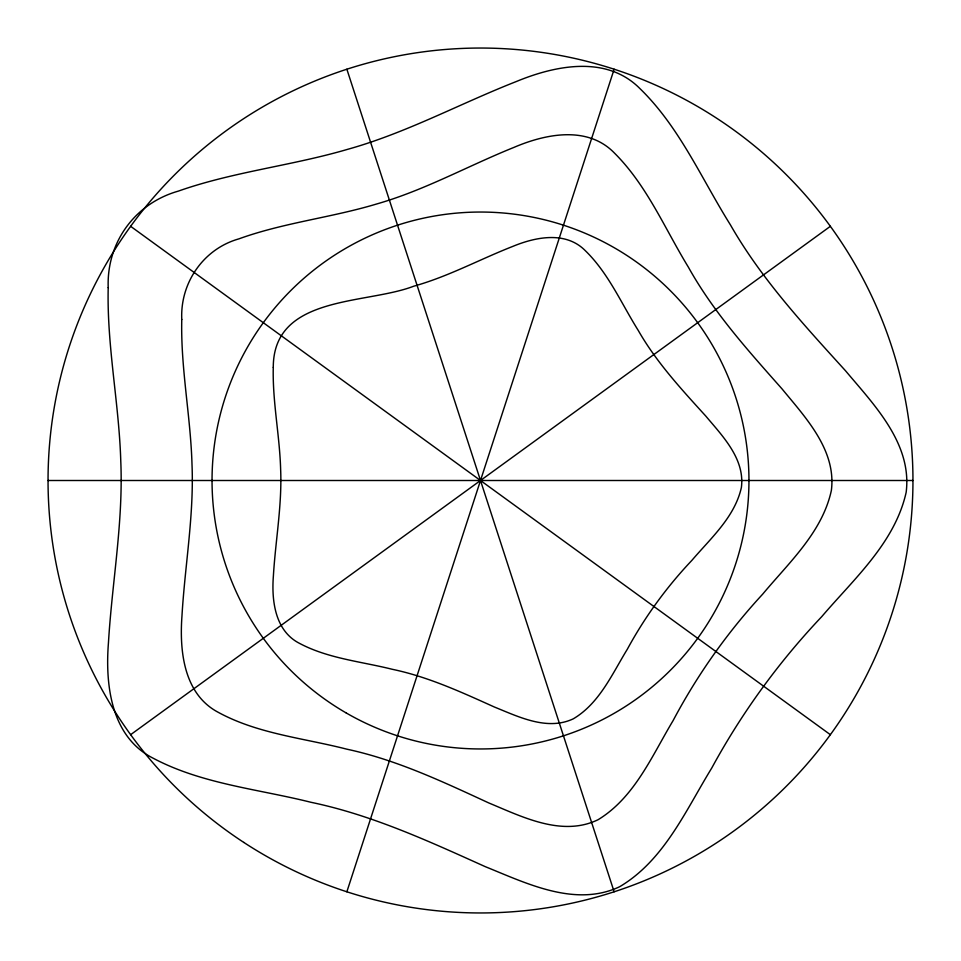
<?xml version="1.0" encoding="UTF-8"?>
<svg xmlns="http://www.w3.org/2000/svg" width="961" height="961" viewBox="0 0 961 961"><rect width="100%" height="100%" fill="white"/><g stroke="black" fill="none" stroke-linecap="round" stroke-linejoin="round"><path stroke-width="1.44" d="M346.861 891.784L614.139 69.216M130.636 734.684L830.364 226.315M48.05 480.5L912.95 480.5M130.636 226.315L830.364 734.684M346.861 69.216L614.139 891.784M181.773 319.448C180.584 368.087 190.638 416.089 192.008 464.619C194.098 515.336 184.908 565.5 181.965 615.977C179.383 650.921 183.671 694.262 218.483 712.449C258.041 733.928 303.82 738.12 346.813 749.172C396.605 759.815 442.781 781.725 488.741 802.928C522.4 816.886 561.969 837.103 598.078 819.721C634.62 797.474 651.918 755.875 673.096 720.606C697.386 674.79 727.465 632.254 762.674 594.162C789.041 562.509 822.364 532.226 831.385 490.362C836.394 450.072 805.642 417.675 782.038 388.905C748.054 350.525 713.41 312.109 688.328 267.074C664.796 228.598 646.981 185.509 614.62 153.243C587.784 125.254 545.572 133.831 513.871 147.429C467.971 165.905 424.402 190.338 376.628 203.996C331.221 217.666 283.531 222.7 238.845 238.881C203.396 248.875 180.055 282.93 181.773 319.448M108.209 287.615C106.755 345.876 119.104 403.356 120.786 461.484C123.356 522.231 112.065 582.306 108.449 642.753C105.097 684.881 111.02 737.027 153.304 758.289C202.074 784.08 258.137 789.041 310.932 802.279C371.967 814.976 428.762 841.223 485.281 866.666C526.772 883.423 575.219 907.58 619.581 886.763C664.123 860.455 685.71 810.447 711.729 768.067C741.664 713.026 778.662 662.105 821.751 616.638C854.017 578.786 894.907 542.809 906.163 492.32C912.253 443.694 874.306 405.086 845.548 370.802C803.889 324.902 761.376 279.002 730.432 224.886C701.53 178.758 679.487 126.972 639.894 88.556C606.595 54.909 555.17 65.396 516.141 81.601C459.766 103.728 406.131 133.026 347.558 149.351C291.76 165.724 233.271 171.731 178.326 191.119C134.96 203.372 106.467 242.592 108.209 287.615M273.272 367.342C272.407 401.518 279.663 435.237 280.636 469.34C282.15 504.981 275.531 540.226 273.404 575.687C271.434 600.397 274.906 630.993 299.724 643.474C328.338 658.597 361.228 661.504 392.196 669.276C428.005 676.736 461.328 692.124 494.483 707.056C518.82 716.882 547.241 731.057 573.273 718.84C599.4 703.416 612.073 674.069 627.341 649.204C644.891 616.914 666.598 587.051 691.884 560.371C710.816 538.16 734.805 517.054 741.399 487.431C744.979 458.902 722.708 436.258 705.842 416.137C681.397 389.217 656.459 362.285 638.308 330.536C621.347 303.484 608.421 273.092 585.189 250.557C565.657 230.82 535.493 236.971 512.585 246.484C479.515 259.458 448.054 276.648 413.686 286.222C365.853 304.661 273.344 294.835 273.272 367.342M243.818 842.437A432.45 432.45 0 0 0 912.289 504.501A432.45 432.45 0 0 0 285.393 94.562A432.45 432.45 0 0 0 243.818 842.437M346.272 712.99A268.455 268.455 0 0 0 748.955 480.5A268.455 268.455 0 0 0 346.272 248.01A268.455 268.455 0 0 0 346.272 712.99"/></g></svg>
